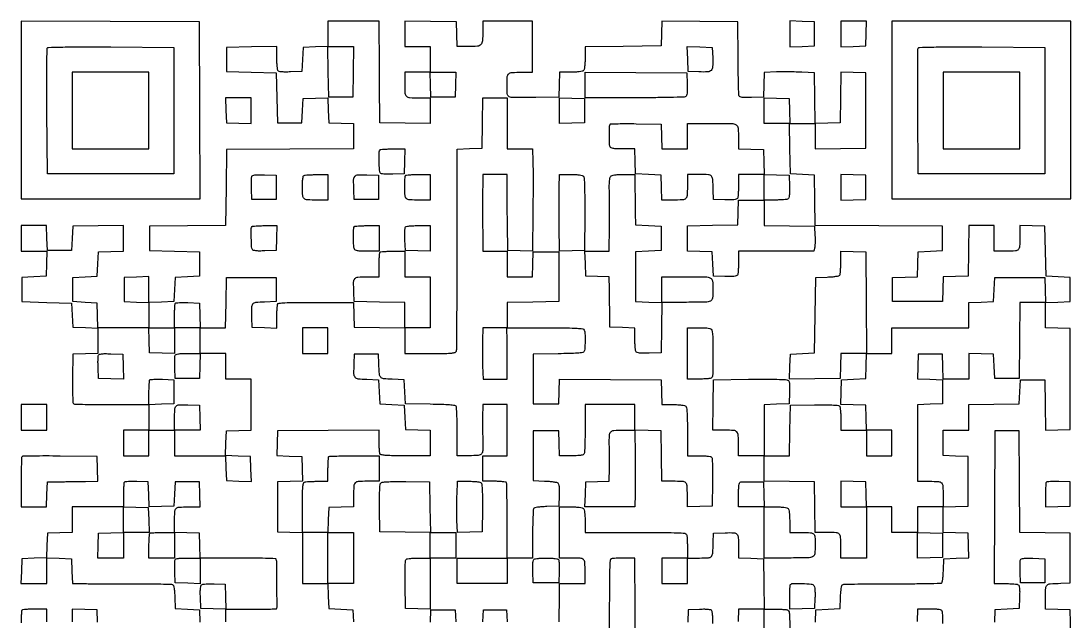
# Model space of a CAD drawing. Extents: x 156 to 936, y 95 to 969.
# Drawn here: x 156 to 936, y 523 to 969 of the extents above; entities that cross this region are included whole.
import ezdxf

# ---------------------------------------------------------------- set-up
doc = ezdxf.new("R2010")
doc.units = 0

msp = doc.modelspace()

# ---------------------------------------------------------------- linework, layer by layer
for points in [[(746.212315, 522.237938), (746.5, 531.5), (755.5, 532), (764.5, 532.5), (764.793967, 540.968156, -0.010659), (764.994326, 544.541173, -0.020952), (765.332829, 547.366782, -0.020739), (765.763506, 549.463368, -0.193378), (766.293967, 550.196881, -0.136189), (767.318488, 550.504766, -0.000746), (777.674832, 550.709074, -0.003159), (789.516691, 550.850177, -0.001992), (803.34376, 550.872485, 0.002255), (817.14706, 550.90203, 0.003628), (828.911583, 551.065646, 0.000745), (839.232703, 551.299486, 0.192645), (840.049369, 551.649369, 0.15798), (840.40265, 552.341371, 0.008926), (840.744527, 554.753277, 0.012978), (841.030162, 557.688681, 0.009101), (841.205609, 561.005609), (841.5, 569.5), (850.787023, 569.788016), (860.074046, 570.076031), (859.787023, 579.288016), (859.5, 588.5), (850.25, 588.787526), (841, 589.075052), (841, 598.5), (841, 607.924948), (850.25, 608.212474), (859.5, 608.5), (859.5, 627), (859.5, 645.5), (850.25, 645.787526), (841, 646.075052), (841, 655.537526), (841, 665), (850.5, 665), (860, 665), (860, 674.477935), (860, 683.955869), (878.75, 684.227935), (897.5, 684.5), (898, 693.5), (898.5, 702.5), (907.5, 702.5), (916.5, 702.5), (916.772202, 683.712768), (917.044404, 664.925536), (926.272202, 665.212768), (935.5, 665.5), (935.5, 703), (935.5, 740.5), (926.25, 740.787526), (917, 741.075052), (917, 750.5), (917, 759.924948), (926.25, 760.212474), (935.5, 760.5), (935.5, 769.5), (935.5, 778.5), (926.5, 779), (917.5, 779.5), (917, 798), (916.5, 816.5), (907.25, 816.787526), (898, 817.075052), (898, 809.119313, -0.01133), (897.829774, 801.607881, -0.174856), (896.858669, 799.255648, -0.19591), (894.651936, 798.200175, -0.014805), (887.893011, 798), (879, 798), (879, 807.5), (879, 817), (869.522065, 817), (860.044131, 817), (859.772065, 798.25), (859.5, 779.5), (850.287036, 779.212964), (841.074071, 778.925929), (840.787036, 769.712964), (840.5, 760.5), (822, 760.5), (803.5, 760.5), (803.5, 769.5), (803.5, 778.5), (812.712964, 778.787036), (821.925929, 779.074071), (822.212964, 788.287036), (822.5, 797.5), (831.5, 798), (840.5, 798.5), (840.5, 807.5), (840.5, 816.5), (793.272029, 816.759778), (746.044059, 817.019556), (745.772029, 835.759778), (745.5, 854.5), (736.5, 855), (727.5, 855.5), (727.227935, 874.25), (726.955869, 893), (736.477935, 893), (746, 893), (746, 883.477935), (746, 873.955869), (764.75, 874.227935), (783.5, 874.5), (783.5, 902.5), (783.5, 930.5), (774.272202, 930.787232), (765.044404, 931.074464), (764.772202, 912.287232), (764.5, 893.5), (755.272202, 893.212768), (746.044404, 892.925536), (745.772202, 911.712768), (745.5, 930.5), (736, 931, 0.006688), (731.694998, 931.168876, 0.004024), (726.584197, 931.259783, 0.004029), (721.500591, 931.268327, 0.007025), (717.286629, 931.18224), (708.073258, 930.86448), (707.786629, 921.68224), (707.5, 912.5), (698.733647, 912.210829, -0.006973), (694.282674, 912.126119, -0.031238), (691.680679, 912.275562, -0.05725), (690.122839, 912.647231, -0.217278), (689.426302, 913.331459, -0.084406), (689.203665, 914.441187, -0.000913), (688.987634, 922.222947, -0.002846), (688.805608, 931.216587, -0.001844), (688.692655, 941.620631), (688.5, 968.5), (660.287731, 968.765509), (632.075462, 969.031018), (631.787731, 959.765509), (631.5, 950.5), (603.25, 950.234427), (575, 949.968853), (575, 941.684427, -0.011115), (574.921723, 938.163625, -0.020352), (574.677575, 935.303497, -0.021108), (574.310334, 933.138983, -0.14478), (573.8, 932.2, -0.144682), (572.861987, 931.689961, -0.021131), (570.701269, 931.322617, -0.02038), (567.847487, 931.078344, -0.011159), (564.337526, 931), (556.075052, 931), (555.787526, 921.75), (555.5, 912.5), (538.5, 912.214823, -0.003227), (531.824029, 912.145932, -0.00446), (525.832812, 912.176222, -0.002845), (520.805286, 912.275104, -0.054093), (519.25, 912.483876, -0.116512), (518.001437, 913.123601, -0.155857), (517.333719, 914.197922, -0.056476), (517.054538, 916.268291, -0.005301), (517, 921.412063, -0.016586), (517.210521, 927.756706, -0.200423), (518.27573, 929.896242, -0.168823), (520.634952, 930.835151, -0.011067), (528.081787, 931), (536, 931), (536, 950), (536, 969), (517.5, 969), (499, 969), (499, 961.434259, -0.017837), (498.746246, 954.323459, -0.169439), (497.55902, 951.569544, -0.186655), (494.972441, 950.291199, -0.022492), (488.502342, 950), (480.075052, 950), (479.787526, 959.25), (479.5, 968.5), (460.25, 968.771593), (441, 969.043186), (441, 959.521593), (441, 950), (450.5, 950), (460, 950), (460, 940.5), (460, 931), (450.5, 931), (441, 931), (441, 922.106989, 0.014768), (441.199638, 915.349521, 0.195511), (442.252746, 913.14255, 0.175208), (444.599988, 912.170753, 0.01141), (452.081787, 912), (460, 912), (460, 902.477935), (460, 892.955869), (441.25, 893.227935), (422.5, 893.5), (422.328238, 922.5, 0.000082), (422.25674, 934.244376, 0.000092), (422.183949, 945.551563, 0.000085), (422.118543, 955.181175, 0.000495), (422.078238, 960.25), (422, 969), (403, 969), (384, 969), (384, 959.537526), (384, 950.075052), (374.75, 949.787526), (365.5, 949.5), (365, 940.5), (364.5, 931.5), (356.085653, 931.206902, -0.008519), (352.085459, 931.135766, -0.027159), (349.4185, 931.278749, -0.039341), (347.659703, 931.610638, -0.187221), (346.850966, 932.206902, -0.110486), (346.527512, 933.106243, -0.009508), (346.267102, 935.550072, -0.012178), (346.081039, 938.509498, -0.009146), (346.015313, 941.772065), (346, 950.044131), (327.25, 949.772065), (308.5, 949.5), (308.5, 940.5), (308.5, 931.5), (327, 931), (345.5, 930.5), (346, 912), (346.5, 893.5), (355.5, 893.5), (364.5, 893.5), (365, 902.5), (365.5, 911.5), (374.711984, 911.787023), (383.923969, 912.074046), (384.211984, 902.787023), (384.5, 893.5), (393.75, 893.212474), (403, 892.924948), (403, 883.472266), (403, 874.019583), (355.75, 873.759792), (308.5, 873.5), (308.234453, 845.265547), (307.968906, 817.031094), (279.734453, 816.765547), (251.5, 816.5), (251.5, 807.5), (251.5, 798.5), (270, 798), (288.5, 797.5), (288.5, 788.5), (288.5, 779.5), (279.5, 779), (270.5, 778.5), (270, 769.5), (269.5, 760.5), (260.25, 760.212474), (251, 759.924948), (251, 769.5), (251, 779.075052), (241.75, 778.787526), (232.5, 778.5), (232.5, 769.5), (232.5, 760.5), (241.75, 760.212474), (251, 759.924948), (251, 750.462474), (251, 741), (232.037526, 741), (213.075052, 741), (212.787526, 750.25), (212.5, 759.5), (203.5, 760), (194.5, 760.5), (194.5, 769.5), (194.5, 778.5), (203.5, 779), (212.5, 779.5), (213, 788.5), (213.5, 797.5), (222.75, 797.787526), (232, 798.075052), (232, 807.559591), (232, 817.044131), (213.25, 816.772065), (194.5, 816.5), (194, 807.5), (193.5, 798.5), (184.5, 798.5), (175.5, 798.5), (175.212474, 807.75), (174.924948, 817), (165.462474, 817), (156, 817), (156, 807.5), (156, 798), (165.537526, 798), (175.075052, 798), (174.787526, 788.75), (174.5, 779.5), (165.5, 779), (156.5, 778.5), (156.5, 769.5), (156.5, 760.5), (175, 760), (193.5, 759.5), (194, 750.5), (194.5, 741.5), (203.75, 741.212474), (213, 740.924948), (213, 731.5), (213, 722.075052), (203.75, 721.787526), (194.5, 721.5), (194.226208, 703.573792, 0.004545), (194.183348, 696.640908, 0.007058), (194.285156, 690.661094, 0.002728), (194.471842, 685.561904, 0.188006), (194.811354, 684.788646, 0.190175), (195.613126, 684.440612, 0.001208), (203.544529, 684.192609, 0.004628), (212.66818, 684.013896, 0.002908), (223.335146, 683.965752), (251, 684.001795), (251, 674.500897), (251, 665), (241.5, 665), (232, 665), (232, 655.5), (232, 646), (241.5, 646), (251, 646), (251, 655.5), (251, 665), (260.5, 665), (270, 665), (270, 655.5), (270, 646), (288.962474, 646), (307.924948, 646), (308.212474, 636.75), (308.5, 627.5), (317.788029, 627.211971), (327.076058, 626.923942), (326.788029, 636.211971), (326.5, 645.5), (317.212977, 645.788016), (307.925954, 646.076031), (308.212977, 655.288016), (308.5, 664.5), (317.75, 664.787526), (327, 665.075052), (327, 684.037526), (327, 703), (317.5, 703), (308, 703), (308, 712.5), (308, 722), (298.5, 722), (289, 722), (289, 731.5), (289, 741), (298.477935, 741), (307.955869, 741), (308.227935, 759.75), (308.5, 778.5), (327, 778.5), (345.5, 778.5), (345.5, 769.5), (345.5, 760.5), (336.759315, 760.211203, 0.017722), (330.222155, 759.762911, 0.198326), (327.97509, 758.54849, 0.170867), (327.062458, 756.011209, 0.012477), (327.199088, 748.479083), (327.5, 741.5), (336.75, 741.212474), (346, 740.924948), (346, 748.880687, -0.007017), (346.044383, 752.042924, -0.008872), (346.178303, 754.964077, -0.007277), (346.368898, 757.399219, -0.068543), (346.606989, 758.418213, -0.272936), (347.755348, 759.330803, -0.020774), (351.858972, 759.730356, -0.012395), (359.087736, 759.952549, -0.001485), (375.069463, 760), (402.924948, 760), (403.212474, 750.75), (403.5, 741.5), (422.25, 741.227935), (441, 740.955869), (441, 731.477935), (441, 722), (459.932612, 722, 0.002096), (471.162594, 722.047083, 0.020305), (475.920056, 722.280337, 0.051194), (478.419792, 722.765997, 0.248273), (479.41269, 723.75, 0.073844), (479.635674, 725.169878, 0.000212), (479.786751, 744.226562, 0.001256), (479.894265, 765.764031, 0.000784), (479.917307, 791, -0.000097), (479.905463, 816.725288, -0.000134), (479.905484, 839.818664, -0.000084), (479.913946, 859.247893, -0.001651), (479.937229, 865.212474), (480, 873.924948), (489.25, 874.212474), (498.5, 874.5), (498.772065, 893.25), (499.044131, 912), (508.022065, 912), (517, 912), (517, 893), (517, 874), (526.462474, 874), (535.924948, 874), (536.212474, 864.75, -0.006507), (536.307892, 859.467351, -0.00121), (536.333392, 849.760967, -0.001297), (536.306308, 838.412359, -0.001184), (536.220348, 826.712867), (535.940697, 797.925733), (526.720348, 798.212867), (517.5, 798.5), (517.299228, 817.5, -0.000224), (517.218754, 825.452664, -0.000205), (517.142972, 833.635938, -0.000205), (517.081359, 840.936742, -0.000677), (517.049228, 845.75), (517, 855), (508, 855), (499, 855), (498.919577, 845.75, 0.001535), (498.877389, 838.247927, 0.000844), (498.86946, 829.067715, 0.000739), (498.894052, 818.38607, 0.000505), (498.952167, 806.25), (499, 798), (508, 798), (517, 798), (517, 788.5), (517, 779), (526.462474, 779), (535.924948, 779), (536.212474, 788.25), (536.5, 797.5), (546, 797.5), (555.5, 797.5), (555.5, 779), (555.5, 760.5), (536.25, 760.228407), (517, 759.956814), (517, 750.478407), (517, 741), (508.070969, 741), (499.141938, 741), (498.820969, 731.75, 0.005736), (498.722408, 727.504793, 0.003234), (498.695249, 722.353125, 0.003227), (498.735031, 717.153963, 0.005283), (498.843707, 712.75), (499.187415, 703), (508.093707, 703), (517, 703), (517.063971, 712.75, 0.001497), (517.079677, 717.15391, 0.000914), (517.073144, 722.353125, 0.000916), (517.047817, 727.504856, 0.001626), (517.005367, 731.75), (516.882791, 741), (545.334407, 741, -0.001448), (561.672386, 740.952695, -0.012148), (569.046652, 740.730768, -0.020133), (573.237567, 740.33295, -0.273931), (574.393011, 739.418213, -0.084375), (574.915702, 736.813698, -0.010568), (574.965216, 731.034966, -0.008462), (574.792464, 725.178781, -0.130622), (574.190103, 723.273353, -0.224357), (573.214502, 722.657029, -0.01105), (569.324934, 722.267063, -0.012194), (563.668275, 721.964479, -0.003561), (554.955416, 721.773353), (536.5, 721.5), (536.5, 703), (536.5, 684.5), (546, 684.5), (555.5, 684.5), (555.787114, 693.718909), (556.074229, 702.937818), (593.787114, 702.718909), (631.5, 702.5), (631.787526, 693.25), (632.075052, 684), (640.337526, 684, -0.011159), (643.847487, 683.921656, -0.02038), (646.701269, 683.677383, -0.021131), (648.861987, 683.310039, -0.144682), (649.8, 682.8, -0.17093), (650.380286, 681.588868, -0.011288), (650.716292, 677.675375, -0.011908), (650.936048, 672.080768, -0.003861), (651, 663.8), (651, 646), (659.25, 645.984687, -0.00854), (662.497473, 645.923184, -0.011541), (665.429181, 645.749726, -0.008672), (667.852426, 645.507761, -0.112816), (668.700404, 645.206323, -0.229632), (669.294705, 644.243763, -0.012092), (669.582705, 640.535465, -0.012629), (669.736243, 635.066851, -0.00349), (669.700404, 626.471635), (669.5, 608.5), (660.25, 608.212474), (651, 607.924948), (651, 616.855485, 0.014628), (650.801411, 623.641965, 0.19492), (649.750533, 625.853928, 0.175864), (647.40698, 626.828499, 0.011483), (639.940278, 627), (632.044131, 627), (631.772065, 645.75), (631.5, 664.5), (621.75, 664.786212), (612, 665.072424), (612, 674.536212), (612, 684), (593.5, 684), (575, 684), (575, 666.581787, -0.003244), (574.955951, 659.792976, -0.00474), (574.821697, 653.815525, -0.002396), (574.635772, 648.755458, -0.081401), (574.393011, 647.581787, -0.192061), (573.655249, 646.783328, -0.070053), (572.160133, 646.311792, -0.03465), (569.587052, 646.063076, -0.006773), (564.930537, 646), (556.075052, 646), (555.787526, 655.25), (555.5, 664.5), (546, 664.5), (536.5, 664.5), (536.5, 646), (536.5, 627.5), (544.950164, 627.206324, -0.011626), (548.284084, 627.01277, -0.015307), (551.311068, 626.672773, -0.012743), (553.789423, 626.25258, -0.125475), (554.738119, 625.802379, -0.151604), (555.351899, 624.859712, -0.040696), (555.702074, 623.085746, -0.027996), (555.853535, 620.457614, -0.009286), (555.787955, 616.596055), (555.5, 608.5), (546.532999, 608.207902, 0.009786), (542.707636, 608.008289, 0.020298), (539.737125, 607.673305, 0.020215), (537.552989, 607.24575, 0.195149), (536.798312, 606.707902, 0.129255), (536.489647, 605.741212, 0.002676), (536.251635, 600.640759, 0.006075), (536.076779, 594.639681, 0.004029), (536.015313, 587.75), (536, 570), (526.498211, 570), (516.996422, 570), (517.068022, 597.482535, 0.002148), (517.050078, 608.090597, 0.00339), (516.933871, 617.190956, 0.00087), (516.764923, 625.125623, 0.13342), (516.510794, 625.982535, 0.21785), (515.907184, 626.385135, 0.011879), (513.588077, 626.701241, 0.016689), (510.722202, 626.926215, 0.011242), (507.440983, 627), (499, 627), (499, 636.5), (499, 646), (508, 646), (517, 646), (517, 665), (517, 684), (508, 684), (499, 684), (498.892928, 674.25, 0.002324), (498.865958, 669.991442, 0.001688), (498.873969, 665.251429, 0.001704), (498.912094, 660.752375, 0.003733), (498.978743, 657.308058, -0.013146), (498.982639, 649.860155, -0.176965), (497.997024, 647.364054, -0.196748), (495.678694, 646.227282, -0.016841), (488.932612, 646), (480, 646), (479.984687, 663.75, 0.00409), (479.922376, 670.640992, 0.006156), (479.744962, 676.646265, 0.002746), (479.503322, 681.746807, 0.128991), (479.190103, 682.726647, 0.224357), (478.214502, 683.342971, 0.01105), (474.324934, 683.732937, 0.012194), (468.668275, 684.035521, 0.003561), (459.955416, 684.226647), (441.5, 684.5), (441, 693.5), (440.5, 702.5), (431.759315, 702.788797, -0.014923), (425.253839, 703.198354, -0.195196), (423.149036, 704.289491, -0.159803), (422.18527, 706.633677, -0.009206), (421.754332, 714.5), (421.5, 721.5), (412.5, 721.5), (403.5, 721.5), (403.199088, 714.520917, 0.012477), (403.062458, 706.988791, 0.170867), (403.97509, 704.45151, 0.198326), (406.222155, 703.237089, 0.017722), (412.759315, 702.788797), (421.5, 702.5), (422, 693.5), (422.5, 684.5), (431.5, 684), (440.5, 683.5), (441, 674.5), (441.5, 665.5), (450.75, 665.212474), (460, 664.924948), (460, 655.462474), (460, 646), (441.606989, 646, -0.002472), (431.276552, 646.051073, -0.018295), (426.359559, 646.27975, -0.036273), (423.606822, 646.711497, -0.24904), (422.606989, 647.581787, -0.068473), (422.368917, 648.60006, -0.007304), (422.178303, 651.028432, -0.008893), (422.044385, 653.941345, -0.007039), (422, 657.093813), (422, 665.02405), (384.25, 664.762025), (346.5, 664.5), (346.212977, 655.288016), (345.925954, 646.076031), (355.212977, 645.788016), (364.5, 645.5), (364.787023, 636.288016), (365.074046, 627.076031), (355.787023, 626.788016), (346.5, 626.5), (346.5, 608), (346.5, 589.5), (355.75, 589.212474), (365, 588.924948), (365, 569.962474), (365, 551), (374.462474, 551), (383.924948, 551), (384.212474, 541.75), (384.5, 532.5), (393.5, 532), (402.5, 531.5), (403, 522.5)], [(935.772065, 512.75), (935.5, 531.5), (926.25, 531.787526), (917, 532.075052), (917, 541.018474, -0.014194), (917.190094, 547.713321, -0.199365), (918.215838, 549.834916, -0.165063), (920.527107, 550.811311, -0.009054), (928.5, 551.245668), (935.5, 551.5), (935.5, 570), (935.5, 588.5), (916.762004, 588.772021), (898.024007, 589.044042), (897.762004, 626.772021), (897.5, 664.5), (888.5, 664.5), (879.5, 664.5), (879.241743, 607.75), (878.983486, 551), (887.241743, 550.984687, -0.009161), (890.499019, 550.91896, -0.012193), (893.453984, 550.732898, -0.009528), (895.894086, 550.472474, -0.110433), (896.793098, 550.149034, -0.187221), (897.389362, 549.340297, -0.039341), (897.721251, 547.5815, -0.027159), (897.864234, 544.914541, -0.008519), (897.793098, 540.914347), (897.5, 532.5), (888.5, 532), (879.5, 531.5), (879.212474, 522.25)], [(308, 522.497065), (308, 531.95), (326.641667, 531.95, 0.001981), (333.816814, 531.978428, 0.0032), (339.923244, 532.0659, 0.000582), (345.301734, 532.183642, 0.192928), (345.677887, 532.344554, 0.199739), (346.140586, 533.466652, 0.000528), (346.068269, 550.53042, 0.000716), (345.954834, 567.393215, 0.137205), (345.483662, 569.026435, 0.248851), (344.741967, 569.460438, 0.001874), (337.475411, 569.735887, 0.005813), (328.543011, 569.937034, 0.002722), (316.978509, 570), (289.075052, 570), (288.787526, 579.25), (288.5, 588.5), (279.25, 588.787526), (270, 589.075052), (270, 596.955738, -0.011516), (270.171721, 604.410229, -0.176009), (271.146579, 606.751728, -0.194755), (273.358647, 607.801631, -0.014613), (280.144515, 608), (289.075052, 608), (288.787526, 617.25), (288.5, 626.5), (279.5, 626.5), (270.5, 626.5), (270, 617.5), (269.5, 608.5), (260.288016, 608.212977), (251.076031, 607.925954), (250.788016, 617.212977), (250.5, 626.5), (241.952644, 626.785977, 0.007913), (238.626528, 626.84459, 0.011703), (235.709672, 626.781547, 0.007016), (233.290922, 626.638564, 0.179987), (232.702644, 626.369311, 0.173269), (232.422807, 625.77838, 0.006396), (232.206402, 623.278277, 0.010972), (232.050964, 620.269043, 0.007416), (232, 616.833333), (232, 608), (213, 608), (194, 608), (194, 598.537526), (194, 589.075052), (184.75, 588.787526), (175.5, 588.5), (175.212964, 579.287036), (174.925929, 570.074071), (165.712964, 569.787036), (156.5, 569.5), (156.212474, 560.25), (155.924948, 551), (165.462474, 551), (175, 551), (175, 560.537526), (175, 570.075052), (184.25, 569.787526), (193.5, 569.5), (193.787526, 560.25), (194.075052, 551), (203.287526, 550.943543, 0.00114), (208.498686, 550.923487, 0.000223), (217.871961, 550.912963, 0.000237), (228.796048, 550.910754, 0.00022), (240, 550.91872, -0.002577), (250.627815, 550.876161, -0.004026), (259.776147, 550.718687, -0.00121), (267.700431, 550.499253, -0.13339), (268.706033, 550.193333, -0.193866), (269.236691, 549.461349, -0.020781), (269.667277, 547.36673, -0.020976), (270.005678, 544.542264, -0.010649), (270.206033, 540.968156), (270.5, 532.5), (279.5, 532), (288.5, 531.5), (288.787319, 522.265637)], [(555.698134, 522.5, 0.001399), (555.777851, 526.648335, 0.000771), (555.853302, 531.720313, 0.000769), (555.913969, 536.863499, 0.001235), (555.948134, 541.25), (556, 551), (565.5, 551), (575, 551), (575, 559.893011, 0.014768), (574.800362, 566.650479, 0.195511), (573.747254, 568.85745, 0.175208), (571.400012, 569.829247, 0.01141), (563.918213, 570), (556, 570), (556, 589), (556, 608), (564.3, 608, -0.011084), (567.828493, 607.92177, -0.020332), (570.693122, 607.677711, -0.021091), (572.860329, 607.310542, -0.144849), (573.8, 606.8, -0.144849), (574.310542, 605.860329, -0.021091), (574.677711, 603.693122, -0.020332), (574.92177, 600.828493, -0.011084), (575, 597.3), (575, 589), (612.393011, 589, -0.001054), (634.076001, 588.954309, -0.009347), (643.631708, 588.735366, -0.013145), (649.15232, 588.359991, -0.284906), (650.393011, 587.418213, -0.06844), (650.631074, 586.400281, -0.007317), (650.821697, 583.9751, -0.008902), (650.955615, 581.066073, -0.00705), (651, 577.918213), (651, 570), (641.5, 570), (632, 570), (632, 560.5), (632, 551), (641.5, 551), (651, 551), (651, 560.5), (651, 570), (659.980948, 570, 0.014075), (666.706186, 570.189349, 0.199016), (668.832254, 571.214245, 0.165509), (669.810854, 573.52461, 0.009074), (670.245668, 581.5), (670.5, 588.5), (679.123669, 588.78709, -0.017732), (685.60517, 588.772945, -0.209024), (687.823065, 587.702239, -0.16769), (688.802809, 585.225098, -0.010613), (688.986345, 577.287526), (689, 570.075052), (698.25, 569.787526), (707.5, 569.5), (707.772065, 550.75), (708.044131, 532), (698.559591, 532), (689.075052, 532), (688.787526, 522.75)], [(612.5, 494.5), (612.237975, 532.25), (611.97595, 570), (604.069762, 570, 0.00706), (600.926508, 569.955614, 0.008912), (598.021367, 569.821697, 0.00733), (595.599377, 569.631066, 0.068407), (594.581787, 569.393011, 0.291586), (593.619285, 568.092001, 0.009036), (593.261696, 561.146024, 0.007523), (593.044671, 549.299825, 0.000818), (593, 522, 0.000818), (593.044671, 494.700175, 0.007523)], [(175, 522.5), (175, 532), (166.166667, 532, 0.007039), (162.733476, 531.951666, 0.010477), (159.732292, 531.804167, 0.005871), (157.23216, 531.599192, 0.174709), (156.666667, 531.333333, 0.174709), (156.400808, 530.76784, 0.005871), (156.195833, 528.267708, 0.010477), (156.048334, 525.266524, 0.007039), (156, 521.833333)], [(669.984687, 521.212474, 0.009129), (669.918962, 524.480966, 0.01216), (669.732898, 527.445387, 0.009485), (669.472502, 529.893389, 0.110544), (669.149034, 530.793098, 0.187221), (668.340297, 531.389362, 0.039341), (666.5815, 531.721251, 0.027159), (663.914541, 531.864234, 0.008519), (659.914347, 531.793098), (651.5, 531.5), (651.212474, 522.25)], [(840.821697, 521.399447, 0.001142), (840.637971, 529.185379, 0.085339), (840.393011, 530.418213, 0.192061), (839.655249, 531.216672, 0.070053), (838.160133, 531.688208, 0.03465), (835.587052, 531.936924, 0.006773), (830.930537, 532), (822.075052, 532), (821.787526, 522.75)]]:
    msp.add_lwpolyline(points, format="xyb")
for points in [[(156, 903.007138), (156, 837), (222.50719, 837), (289.014379, 837), (288.75719, 902.75), (288.5, 968.5), (222.25, 968.757138), (156, 969.014276)], [(727, 959.5), (727, 949.924948), (736.25, 950.212474), (745.5, 950.5), (745.5, 959.5), (745.5, 968.5), (736.25, 968.787526), (727, 969.075052)], [(765, 959.462474), (765, 949.924948), (774.25, 950.212474), (783.5, 950.5), (783.787526, 959.75), (784.075052, 969), (774.537526, 969), (765, 969)], [(803, 903), (803, 837), (869.5, 837), (936, 837), (936, 903), (936, 969), (869.5, 969), (803, 969)], [(402.772065, 931.25), (402.5, 912.5), (393.5, 912.5), (384.5, 912.5), (384.227935, 931.25), (383.955869, 950), (393.5, 950), (403.044131, 950)], [(194, 902.5), (194, 874), (222.5, 874), (251, 874), (251, 902.5), (251, 931), (222.5, 931), (194, 931)], [(478.787526, 921.75), (478.5, 912.5), (469.5, 912.5), (460.5, 912.5), (460.212474, 921.75), (459.924948, 931), (469.5, 931), (479.075052, 931)], [(841, 902.5), (841, 874), (869.5, 874), (898, 874), (898, 902.5), (898, 931), (869.5, 931), (841, 931)], [(308.212474, 902.75), (308.5, 893.5), (317.75, 893.212474), (327, 892.924948), (327, 902.462474), (327, 912), (317.462474, 912), (307.924948, 912)], [(574.5, 902.5), (574.5, 893.5), (565.25, 893.212474), (556, 892.924948), (556, 902.5), (556, 912.075052), (565.25, 911.787526), (574.5, 911.5)], [(726.787526, 902.25), (727.075052, 893), (717.537526, 893), (708, 893), (708, 902.537526), (708, 912.075052), (717.25, 911.787526), (726.5, 911.5)], [(765, 845.5), (765, 835.924948), (774.25, 836.212474), (783.5, 836.5), (783.5, 845.5), (783.5, 854.5), (774.25, 854.787526), (765, 855.075052)], [(365, 731.5), (365, 722), (374.5, 722), (384, 722), (384, 731.5), (384, 741), (374.5, 741), (365, 741)], [(156, 674.5), (156, 665), (165.5, 665), (175, 665), (175, 674.5), (175, 684), (165.5, 684), (156, 684)], [(784, 655.5), (784, 646), (793.5, 646), (803, 646), (803, 655.5), (803, 665), (793.5, 665), (784, 665)], [(765, 617.537526), (765, 608), (774.537526, 608), (784.075052, 608), (783.787526, 617.25), (783.5, 626.5), (774.25, 626.787526), (765, 627.075052)], [(250.787526, 598.25), (251.075052, 589), (241.537526, 589), (232, 589), (232, 579.5), (232, 570), (222.462474, 570), (212.924948, 570), (213.212474, 579.25), (213.5, 588.5), (222.75, 588.787526), (232, 589.075052), (232, 598.575052), (232, 608.075052), (241.25, 607.787526), (250.5, 607.5)], [(517, 560.5), (517, 551), (498.5, 551), (480, 551), (480, 560.5), (480, 570), (498.5, 570), (517, 570)]]:
    msp.add_lwpolyline(points, close=True)
for points in [[(269.5, 902.5), (269.5, 855.5), (222.5, 855.5), (175.5, 855.5), (175.239372, 901.5, -0.000997), (175.174287, 919.225103, -0.001596), (175.197198, 934.357597, -0.000282), (175.267665, 947.72814, -0.090314), (175.461789, 948.759906, -0.301449), (176.45055, 949.464468, -0.003096), (185.402033, 949.70934, -0.005599), (198.68089, 949.841585, -0.001079), (222.722417, 949.759906), (269.5, 949.5)], [(669.793771, 941.655204, -0.019645), (669.781389, 934.978805, -0.185166), (668.666193, 932.394058, -0.189669), (666.123234, 931.251102, -0.020771), (659.596055, 931.212045), (651.5, 931.5), (651.211971, 940.788029), (650.923942, 950.076058), (660.211971, 949.788029), (669.5, 949.5)], [(916.5, 902.5), (916.5, 855.5), (869.5, 855.5), (822.5, 855.5), (822.239372, 901.5, -0.000997), (822.174287, 919.225103, -0.001596), (822.197198, 934.357597, -0.000282), (822.267665, 947.72814, -0.090314), (822.461789, 948.759906, -0.301449), (823.45055, 949.464468, -0.003096), (832.402033, 949.70934, -0.005599), (845.68089, 949.841585, -0.001079), (869.722417, 949.759906), (916.5, 949.5)], [(650.793098, 922.085653, -0.008519), (650.864234, 918.085459, -0.027159), (650.721251, 915.4185, -0.039341), (650.389362, 913.659703, -0.187221), (649.793098, 912.850966, -0.135855), (648.696737, 912.517491, -0.000814), (638.084535, 912.267102, -0.0033), (625.930562, 912.080384, -0.002086), (611.75, 912.015313), (575, 912), (575, 921.512025), (575, 931.02405), (612.75, 930.762025), (650.5, 930.5)], [(631.787526, 883.25), (632.075052, 874), (641.537526, 874), (651, 874), (651, 883.5), (651, 893), (669.383369, 893, -0.004196), (683.762461, 892.879336, -0.131191), (687.150172, 891.913706, -0.244098), (688.674278, 889.44667, -0.01817), (688.986345, 881.287526), (689, 874.075052), (698.25, 873.787526), (707.5, 873.5), (707.787036, 864.287036), (708.074071, 855.074071), (717.287036, 854.787036), (726.5, 854.5), (726.793098, 846.085653, -0.008519), (726.864234, 842.085459, -0.027159), (726.721251, 839.4185, -0.039341), (726.389362, 837.659703, -0.187221), (725.793098, 836.850966, -0.110402), (724.894283, 836.527533, -0.00954), (722.45641, 836.267102, -0.012203), (719.504112, 836.081041, -0.00917), (716.25, 836.015313), (708, 836), (708, 826.522065), (708, 817.044131), (726.75, 816.772065), (745.5, 816.5), (745.800912, 809.520917, -0.008627), (745.874264, 806.682454, -0.009416), (745.846004, 803.924858, -0.00895), (745.735265, 801.569348, -0.045288), (745.53186, 800.270917), (744.961896, 798), (716.980948, 798), (689, 798), (688.984687, 789.75, -0.00917), (688.918959, 786.495888, -0.012203), (688.732898, 783.54359, -0.00954), (688.472467, 781.105717, -0.110402), (688.149034, 780.206902, -0.187221), (687.340297, 779.610638, -0.039341), (685.5815, 779.278749, -0.027159), (682.914541, 779.135766, -0.008519), (678.914347, 779.206902), (670.5, 779.5), (670, 788.5), (669.5, 797.5), (660.25, 797.787526), (651, 798.075052), (651, 807.515461), (651, 816.955869), (669.75, 817.227935), (688.5, 817.5), (688.787526, 826.75), (689.075052, 836), (698.537526, 836), (708, 836), (708, 845.5), (708, 855), (698.5, 855), (689, 855), (688.984687, 846.75, -0.00917), (688.918959, 843.495888, -0.012203), (688.732898, 840.54359, -0.00954), (688.472467, 838.105717, -0.110402), (688.149034, 837.206902, -0.187221), (687.340297, 836.610638, -0.039341), (685.5815, 836.278749, -0.027159), (682.914541, 836.135766, -0.008519), (678.914347, 836.206902), (670.5, 836.5), (670.245668, 843.5, 0.009074), (669.810854, 851.47539, 0.165509), (668.832254, 853.785755, 0.199016), (666.706186, 854.810651, 0.014075), (659.980948, 855), (651, 855), (651, 846.106989, -0.014732), (650.800898, 839.350994, -0.19511), (649.750156, 837.143776, -0.175559), (647.407908, 836.171283, -0.011491), (639.955738, 836), (632.075052, 836), (631.787526, 845.25), (631.5, 854.5), (622, 855), (612.5, 855.5), (612.212474, 864.75), (611.924948, 874), (603.069463, 874, -0.006773), (598.412948, 874.063076, -0.03465), (595.839867, 874.311792, -0.070053), (594.344751, 874.783328, -0.192061), (593.606989, 875.581787, -0.084597), (593.091804, 878.154774, -0.008414), (593.016105, 884.465376, -0.00511), (593.114754, 891.018676, -0.192352), (593.68804, 892.354707, -0.191525), (594.322139, 892.627996, -0.001706), (599.626545, 892.76092, -0.005549), (605.77322, 892.825731, -0.003516), (612.93804, 892.771374), (631.5, 892.5)], [(440.787526, 864.75), (440.5, 855.5), (432.085653, 855.206902, -0.008519), (428.085459, 855.135766, -0.027159), (425.4185, 855.278749, -0.039341), (423.659703, 855.610638, -0.187221), (422.850966, 856.206902, -0.131906), (422.206577, 858.26788, -0.007493), (422.033407, 864.992136, -0.005877), (422.040216, 871.8478, -0.195602), (422.666667, 873.333333, -0.174822), (423.232541, 873.599219, -0.00583), (425.743315, 873.804167, -0.010438), (428.756615, 873.951668, -0.007009), (432.204192, 874), (441.075052, 874)], [(345.5, 845.5), (345.5, 836.5), (336.5, 836.5), (327.5, 836.5), (327.205027, 844.411609, -0.006757), (327.130652, 847.542211, -0.008847), (327.151984, 850.403842, -0.006825), (327.2445, 852.787219, -0.078651), (327.438673, 853.700781, -0.222283), (328.127059, 854.364206, -0.05328), (329.715903, 854.724548, -0.030281), (332.338027, 854.871594, -0.007113), (336.733647, 854.789171), (345.5, 854.5)], [(384, 845.5), (384, 836), (376.081787, 836, -0.011026), (368.639656, 836.164135, -0.16801), (366.278742, 837.098948, -0.201029), (365.211968, 839.230069, -0.016835), (365, 845.523655, -0.009126), (365.069231, 849.316322, -0.0261), (365.302781, 851.942696, -0.034019), (365.674808, 853.697678, -0.231604), (366.25, 854.337719, -0.075375), (367.103532, 854.540327, -0.005317), (369.55625, 854.717133, -0.007419), (372.498917, 854.854035, -0.005521), (375.75, 854.921053), (384, 855)], [(421.5, 845.5), (421.5, 836.5), (412.5, 836.5), (403.5, 836.5), (403.199088, 843.479083, -0.011928), (403.050889, 851.182645, -0.176334), (403.972515, 853.678754, -0.210428), (406.215167, 854.770984, -0.017872), (412.778718, 854.788514), (421.5, 854.5)], [(460, 845.5), (460, 836), (452.081787, 836, -0.010973), (444.645885, 836.163215, -0.166948), (442.282706, 837.092708, -0.201813), (441.213878, 839.212898, -0.017167), (441, 845.440322, -0.007555), (441.048362, 848.640807, -0.011152), (441.195833, 851.446011, -0.006592), (441.401283, 853.774411, -0.17274), (441.666667, 854.333333, -0.174709), (442.23216, 854.599192, -0.005871), (444.732292, 854.804167, -0.010477), (447.733476, 854.951666, -0.007039), (451.166667, 855), (460, 855)], [(573.820122, 853.716739, -0.162923), (574.31864, 852.430365, -0.003959), (574.569053, 845.978155, -0.006889), (574.715417, 837.417174, -0.002614), (574.692567, 825.466739), (574.5, 798.5), (565.292071, 798.213031), (556.084142, 797.926062), (555.792071, 816.713031, -0.00203), (555.701247, 824.620753, -0.001805), (555.669871, 832.84539, -0.001811), (555.695151, 840.245104, -0.005577), (555.786212, 845.25), (556.072424, 855), (564.413767, 855, -0.010066), (568.159754, 854.924575, -0.023835), (570.938492, 854.679619, -0.029055), (572.911535, 854.292628, -0.157867)], [(612.051866, 845.25, 0.001235), (612.086031, 840.863499, 0.000769), (612.146698, 835.720313, 0.000771), (612.222149, 830.648335, 0.001399), (612.301866, 826.5), (612.5, 817.5), (622, 817), (631.5, 816.5), (631.5, 807.5), (631.5, 798.5), (622, 798), (612.5, 797.5), (612.5, 779), (612.5, 760.5), (622.25, 760.213788), (632, 759.927576), (632, 769.463788), (632, 779), (650.393011, 779, -0.00373), (664.576702, 778.894187, -0.109502), (668.070165, 778.064954, -0.256607), (669.634279, 775.861172, -0.028723), (670, 769.5, -0.028687), (669.634731, 763.138707, -0.256528), (668.071843, 760.935285, -0.109606), (664.581327, 760.105884, -0.003737), (650.415076, 760), (632.044131, 760), (631.772065, 741.25), (631.5, 722.5), (622.58457, 722.208654, -0.007874), (618.325344, 722.136581, -0.025891), (615.518036, 722.278743, -0.03736), (613.675579, 722.608404, -0.190691), (612.849883, 723.208654, -0.110303), (612.526902, 724.105622, -0.00958), (612.266784, 726.533081, -0.012233), (612.080964, 729.472868, -0.009199), (612.015313, 732.712474), (612, 740.924948), (602.75, 741.212474), (593.5, 741.5), (593.356392, 751, -0.000274), (593.293679, 755.304735, -0.000165), (593.223716, 760.415126, -0.000165), (593.157478, 765.498078, -0.000288), (593.106392, 769.711067), (593, 778.922134), (584.25, 779.211067), (575.5, 779.5), (575.212474, 788.75), (574.924948, 798), (583.962474, 798), (593, 798), (593.125886, 816.25, 0.001384), (593.1574, 823.88072, 0.001278), (593.148043, 831.716842, 0.001275), (593.104072, 838.696756, 0.00426), (593.024538, 843.27542, -0.00977), (592.999712, 847.185347, -0.020936), (593.165701, 850.197251, -0.024523), (593.491098, 852.410811, -0.125079), (594.021097, 853.52542, -0.13844), (595.03965, 854.226656, -0.043883), (596.848389, 854.669476, -0.028987), (599.55486, 854.925814, -0.009118), (603.622445, 855), (612, 855)], [(345.787526, 807.75), (345.5, 798.5), (337.085653, 798.206902, -0.008519), (333.085459, 798.135766, -0.027159), (330.4185, 798.278749, -0.039341), (328.659703, 798.610638, -0.187221), (327.850966, 799.206902, -0.131906), (327.206577, 801.26788, -0.007493), (327.033407, 807.992136, -0.005877), (327.040216, 814.8478, -0.195602), (327.666667, 816.333333, -0.174822), (328.232541, 816.599219, -0.00583), (330.743315, 816.804167, -0.010438), (333.756615, 816.951668, -0.007009), (337.204192, 817), (346.075052, 817)], [(422, 807.5), (422, 798), (413.106989, 798, -0.00673), (408.428287, 798.062976, -0.034532), (405.845898, 798.311531, -0.06988), (404.346128, 798.782907, -0.192406), (403.606989, 799.581787, -0.084511), (403.096621, 802.128446, -0.008182), (403.015701, 808.449139, -0.004931), (403.103892, 815.018197, -0.192867), (403.666667, 816.333333, -0.174709), (404.23216, 816.599192, -0.005871), (406.732292, 816.804167, -0.010477), (409.733476, 816.951666, -0.007039), (413.166667, 817), (422, 817)], [(460, 807.462474), (460, 797.924948), (450.75, 798.212474), (441.5, 798.5), (441.205027, 806.411609, -0.006569), (441.129541, 809.539392, -0.008656), (441.147568, 812.392336, -0.006579), (441.235027, 814.7687, -0.079281), (441.423642, 815.661609, -0.228749), (442.106941, 816.304101, -0.041413), (443.854544, 816.698735, -0.027242), (446.620517, 816.933967, -0.007593), (450.968615, 817), (460, 817)], [(441, 788.5), (441, 779), (450.5, 779), (460, 779), (460, 760), (460, 741), (450.5, 741), (441, 741), (441, 750.477935), (441, 759.955869), (422.25, 760.227935), (403.5, 760.5), (403.199088, 767.479083, -0.012322), (403.058134, 775.11956, -0.176722), (403.990719, 777.627338, -0.202101), (406.267676, 778.772817, -0.01682), (413.019052, 779), (422, 779), (422, 787.833333, -0.007039), (422.048334, 791.266524, -0.010477), (422.195833, 794.267708, -0.005871), (422.400808, 796.76784, -0.174709), (422.666667, 797.333333, -0.174709), (423.23216, 797.599192, -0.005871), (425.732292, 797.804167, -0.010477), (428.733476, 797.951666, -0.007039), (432.166667, 798), (441, 798)], [(783.762025, 759.75), (784.02405, 722), (793.512025, 722), (803, 722), (803, 731.5), (803, 741), (831.5, 741), (860, 741), (860, 750.462474), (860, 759.924948), (869.25, 760.212474), (878.5, 760.5), (879, 769.5), (879.5, 778.5), (898, 778.5), (916.5, 778.5), (916.787526, 769.25), (917.075052, 760), (907.553099, 760), (898.031147, 760), (897.765573, 731.75), (897.5, 703.5), (888.5, 703.5), (879.5, 703.5), (879, 712.5), (878.5, 721.5), (869.25, 721.787526), (860, 722.075052), (860, 712.537526), (860, 703), (850.537526, 703), (841.075052, 703), (840.787526, 712.25), (840.5, 721.5), (831.5, 721.5), (822.5, 721.5), (822.212977, 712.288016), (821.925954, 703.076031), (831.212977, 702.788016), (840.5, 702.5), (840.5, 693.5), (840.5, 684.5), (831.25, 684.212474), (822, 683.924948), (822, 655.462474), (822, 627), (830.893011, 627, -0.014768), (837.650479, 626.800362, -0.195511), (839.85745, 625.747254, -0.175208), (840.829247, 623.400012, -0.01141), (841, 615.918213), (841, 608), (831.5, 608), (822, 608), (822, 598.537526), (822, 589.075052), (831.25, 588.787526), (840.5, 588.5), (840.5, 579.5), (840.5, 570.5), (831.25, 570.212474), (822, 569.924948), (822, 579.462474), (822, 589), (812.5, 589), (803, 589), (803, 598.5), (803, 608), (793.5, 608), (784, 608), (784, 589), (784, 570), (774.5, 570), (765, 570), (765, 577.918213, 0.011395), (764.829503, 585.39863, 0.174943), (763.859098, 587.746323, 0.19572), (761.654977, 588.799927, 0.014839), (754.915076, 589), (746.044131, 589), (745.772065, 607.75), (745.5, 626.5), (726.75, 626.772065), (708, 627.044131), (708, 636.522065), (708, 646), (698.5, 646), (689, 646), (688.986345, 653.25, 0.010934), (688.798603, 661.153291, 0.167962), (687.805942, 663.649935, 0.200851), (685.54901, 664.776909, 0.016675), (678.861303, 665), (669.955869, 665), (670.227935, 683.75), (670.5, 702.5), (696.5, 702.781094, -0.002093), (706.628523, 702.84819, -0.003073), (715.534751, 702.815172, -0.001464), (723.107596, 702.718386, -0.056109), (724.788514, 702.502375, -0.112961), (726.07028, 701.859523, -0.168751), (726.715804, 700.798565, -0.056855), (726.920706, 698.728439, -0.004535), (726.788514, 693.221282), (726.5, 684.5), (717.25, 684.212474), (708, 683.924948), (708, 664.962474), (708, 646), (717.477935, 646), (726.955869, 646), (727.227935, 664.75), (727.5, 683.5), (745.442865, 683.746956, -0.00333), (754.259053, 683.80957, -0.013443), (759.636527, 683.667344, -0.01462), (763.172733, 683.374715, -0.227096), (764.177552, 682.746956, -0.111594), (764.490041, 681.87328, -0.00911), (764.741275, 679.442856, -0.011876), (764.921063, 676.500805, -0.008857), (764.984687, 673.25), (765, 665), (774.537526, 665), (784.075052, 665), (783.787526, 674.25), (783.5, 683.5), (774.212977, 683.788016), (764.925954, 684.076031), (765.212977, 693.288016), (765.5, 702.5), (774.5, 703), (783.5, 703.5), (783.787526, 712.75), (784.075052, 722), (774.575052, 722), (765.075052, 722), (764.787526, 712.75), (764.5, 703.5), (745.71218, 703.227796), (726.924361, 702.955591), (727.21218, 712.227796), (727.5, 721.5), (736.5, 722), (745.5, 722.5), (746, 750.5), (746.5, 778.5), (754.968156, 778.793967, 0.010674), (758.539342, 778.994333, 0.020911), (761.36687, 779.333008, 0.02067), (763.466763, 779.763838, 0.192561), (764.202843, 780.293967, 0.112803), (764.505653, 781.145887, 0.008673), (764.748704, 783.580189, 0.011541), (764.92293, 786.525269, 0.008541), (764.984687, 789.787526), (765, 798.075052), (774.25, 797.787526), (783.5, 797.5)], [(288.787526, 750.25), (289.075052, 741), (279.537526, 741), (270, 741), (270, 731.462474), (270, 721.924948), (260.75, 722.212474), (251.5, 722.5), (251.212474, 731.75), (250.924948, 741), (260.462474, 741), (270, 741), (270, 749.833333, -0.007416), (270.050964, 753.269043, -0.010972), (270.206402, 756.278277, -0.006396), (270.422807, 758.77838, -0.173269), (270.702644, 759.369311, -0.179987), (271.290922, 759.638564, -0.007016), (273.709672, 759.781547, -0.011703), (276.626528, 759.84459, -0.007913), (279.952644, 759.785977), (288.5, 759.5)], [(669.33018, 738.75, -0.057138), (669.808488, 734.922791, -0.002403), (669.882231, 721.197078, -0.001669), (669.843117, 707.087608, -0.090319), (669.349589, 704.468631, -0.208851), (668.634165, 703.742819, -0.056748), (667.044118, 703.307129, -0.031368), (664.395501, 703.064484, -0.007161), (659.893011, 703), (651, 703), (651, 722), (651, 741), (659.891592, 741, -0.004791), (665.396649, 740.947244, -0.053764), (667.564348, 740.671358, -0.154685), (668.676662, 740.003164, -0.121702)], [(231.788029, 712.211971), (232.076058, 702.923942), (222.788029, 703.211971), (213.5, 703.5), (213.205027, 711.411609, -0.006757), (213.130652, 714.542211, -0.008847), (213.151984, 717.403842, -0.006825), (213.2445, 719.787219, -0.078651), (213.438673, 720.700781, -0.222283), (214.127059, 721.364206, -0.05328), (215.715903, 721.724548, -0.030281), (218.338027, 721.871594, -0.007113), (222.733647, 721.789171), (231.5, 721.5)], [(288.787526, 712.75), (288.5, 703.5), (279.5, 703.5), (270.5, 703.5), (270.205027, 711.411609, -0.006569), (270.129541, 714.539392, -0.008656), (270.147568, 717.392336, -0.006579), (270.235027, 719.7687, -0.079281), (270.423642, 720.661609, -0.22904), (271.108114, 721.304492, -0.041271), (272.861635, 721.698947, -0.027152), (275.637843, 721.934049, -0.007548), (280.006141, 722), (289.075052, 722)], [(269.5, 693.5), (269.5, 684.5), (260.25, 684.212474), (251, 683.924948), (251, 692.795808, -0.007385), (251.050962, 696.245903, -0.010931), (251.206402, 699.267253, -0.006353), (251.422777, 701.777963, -0.173388), (251.702644, 702.369311, -0.179987), (252.290922, 702.638564, -0.007016), (254.709672, 702.781547, -0.011703), (257.626528, 702.84459, -0.007913), (260.952644, 702.785977), (269.5, 702.5)], [(288.787526, 674.25), (289.075052, 665), (279.537526, 665), (270, 665), (270, 672.918213, -0.010963), (270.165664, 680.472899, -0.175128), (271.124796, 682.802332, -0.203843), (273.29455, 683.800818, -0.015597), (279.87125, 683.787164), (288.5, 683.5)], [(612.208183, 646.25, -0.002185), (612.296533, 638.356434, -0.001941), (612.320684, 630.14375, -0.001947), (612.284947, 622.75285, -0.005984), (612.18138, 617.75), (611.86276, 608), (593.393854, 608), (574.924948, 608), (575.212474, 617.25), (575.5, 626.5), (584.25, 626.788933), (593, 627.077866), (593.070637, 636.788933, 0.001556), (593.088391, 641.055899, 0.001095), (593.082908, 645.855956, 0.001105), (593.057451, 650.448994, 0.00232), (593.013217, 654.018577, -0.013066), (593.07937, 661.287381, -0.178357), (594.064402, 663.695817, -0.193878), (596.341855, 664.786292, -0.015889), (603.065172, 665), (611.916366, 665)], [(156.682165, 645.348832, 0.187858), (156.40607, 644.720498, 0.001691), (156.200386, 639.481636, 0.005485), (156.049245, 633.410057, 0.003479), (156, 626.333333), (156, 608), (165.462474, 608), (174.924948, 608), (175.212474, 617.25), (175.5, 626.5), (185, 626.670976, -0.000734), (189.310027, 626.742215, -0.000438), (194.437586, 626.814941, -0.000439), (199.54497, 626.878422, -0.000761), (203.787526, 626.920976), (213.075052, 627), (212.787526, 636.25), (212.5, 645.5), (184.932165, 645.765499, 0.002338), (174.314551, 645.81811, 0.003757), (165.261996, 645.752621, 0.000793), (157.327655, 645.623004, 0.194259)], [(422, 636.5), (422, 627), (413.106989, 627, 0.014732), (406.350994, 626.800898, 0.19511), (404.143776, 625.750156, 0.175559), (403.171283, 623.407908, 0.011491), (403, 615.955738), (403, 608.075052), (393.75, 607.787526), (384.5, 607.5), (384.212474, 598.25), (383.924948, 589), (393.462474, 589), (403, 589), (403, 570), (403, 551), (393.5, 551), (384, 551), (384, 570), (384, 589), (374.525, 589), (365.05, 589), (365.05, 607.402605, -0.002514), (365.101544, 617.653985, -0.017926), (365.329265, 622.611218, -0.034195), (365.752906, 625.412054, -0.251592), (366.606787, 626.402605, -0.068787), (367.612151, 626.636997, -0.007182), (370.032244, 626.824515, -0.008801), (372.935735, 626.956323, -0.006941), (376.081787, 627), (384, 627), (384, 635.833333, -0.007039), (384.048334, 639.266524, -0.010477), (384.195833, 642.267708, -0.005871), (384.400808, 644.76784, -0.174709), (384.666667, 645.333333, -0.188134), (385.281849, 645.603258, -0.001621), (390.522917, 645.804167, -0.005368), (396.591013, 645.951878, -0.0034), (403.666667, 646), (422, 646)], [(459.772065, 607.75), (460.044131, 589), (469.522065, 589), (479, 589), (479, 579.5), (479, 570), (469.5, 570), (460, 570), (460, 550.962474), (460, 531.924948), (450.75, 532.212474), (441.5, 532.5), (441.269936, 550.453304, -0.003387), (441.21716, 559.19071, -0.013149), (441.363442, 564.601246, -0.01367), (441.65421, 568.198071, -0.228051), (442.269936, 569.187991, -0.112035), (443.134327, 569.496472, -0.008952), (445.562106, 569.744341, -0.011755), (448.500405, 569.921833, -0.008742), (451.75, 569.984687), (460, 570), (460, 579.477935), (460, 588.955869), (441.25, 589.227935), (422.5, 589.5), (422.285999, 606.940913, -0.004355), (422.258952, 614.53873, -0.010181), (422.403934, 620.220634, -0.007659), (422.665416, 624.488611, -0.155285), (423.146017, 625.675939, -0.190317), (424.335486, 626.328744, -0.017319), (427.768046, 626.64255, -0.014087), (433.064415, 626.792795, -0.003377), (441.860018, 626.735026), (459.5, 626.5)], [(497.841556, 625.690913, -0.154677), (498.331439, 624.484768, -0.008096), (498.596234, 620.266298, -0.010385), (498.742011, 614.601155, -0.004306), (498.714001, 606.940913), (498.5, 589.5), (489.32191, 589.213426), (480.143821, 588.926852), (479.82191, 598.213426, -0.005716), (479.722998, 602.472787, -0.003233), (479.695525, 607.636131, -0.003226), (479.735091, 612.843496, -0.005297), (479.843707, 617.25), (480.187415, 627), (488.471263, 627, -0.010034), (492.231739, 626.924531, -0.024674), (494.983121, 626.677705, -0.031143), (496.919105, 626.283095, -0.154904)], [(707.787526, 617.25), (708.075052, 608), (716.337526, 608, -0.011159), (719.847487, 607.921656, -0.02038), (722.701269, 607.677383, -0.021131), (724.861987, 607.310039, -0.144682), (725.8, 606.8, -0.144849), (726.310542, 605.860329, -0.021091), (726.677711, 603.693122, -0.020332), (726.92177, 600.828493, -0.011084), (727, 597.3), (727, 589), (735.893011, 589, -0.013336), (742.570835, 588.821854, -0.177094), (744.797846, 587.870043, -0.190499), (745.802358, 585.735543, -0.015844), (746, 579.5, -0.028723), (745.634279, 573.138828, -0.256607), (744.070165, 570.935046, -0.109502), (740.576702, 570.105813, -0.00373), (726.393011, 570), (708, 570), (708, 589), (708, 608), (698.5, 608), (689, 608), (689, 616.916667, -0.008303), (689.068099, 621.017187, -0.024614), (689.299725, 623.820826, -0.031738), (689.669018, 625.689569, -0.232986), (690.25, 626.356866, -0.08407), (691.100026, 626.554893, -0.00628), (693.482813, 626.670739, -0.008556), (696.344709, 626.724863, -0.006392), (699.5, 626.690199), (707.5, 626.5)], [(917.702644, 626.369311, 0.173388), (917.422777, 625.777963, 0.006353), (917.206402, 623.267253, 0.010931), (917.050962, 620.245903, 0.007385), (917, 616.795808), (917, 607.924948), (926.25, 608.212474), (935.5, 608.5), (935.5, 617.5), (935.5, 626.5), (926.952644, 626.785977, 0.007913), (923.626528, 626.84459, 0.011703), (920.709672, 626.781547, 0.007016), (918.290922, 626.638564, 0.179987)], [(270, 579.5), (270, 570), (260.5, 570), (251, 570), (251, 578.833333, -0.007039), (251.048334, 582.266524, -0.010477), (251.195833, 585.267708, -0.005871), (251.400808, 587.76784, -0.174709), (251.666667, 588.333333, -0.174709), (252.23216, 588.599192, -0.005871), (254.732292, 588.804167, -0.010477), (257.733476, 588.951666, -0.007039), (261.166667, 589), (270, 589)], [(289, 560.462474), (289, 550.924948), (279.75, 551.212474), (270.5, 551.5), (270.205027, 559.411609, -0.006569), (270.129541, 562.539392, -0.008656), (270.147568, 565.392336, -0.006579), (270.235027, 567.7687, -0.079281), (270.423642, 568.661609, -0.228749), (271.106941, 569.304101, -0.041413), (272.854544, 569.698735, -0.027242), (275.620517, 569.933967, -0.007593), (279.968615, 570), (289, 570)], [(554.793098, 569.149034, -0.187221), (555.389362, 568.340297, -0.039341), (555.721251, 566.5815, -0.027159), (555.864234, 563.914541, -0.008519), (555.793098, 559.914347), (555.5, 551.5), (546, 551.5), (536.5, 551.5), (536.206902, 559.914347, -0.008519), (536.135766, 563.914541, -0.027159), (536.278749, 566.5815, -0.039341), (536.610638, 568.340297, -0.187221), (537.206902, 569.149034, -0.1077), (538.086751, 569.470958, -0.01079), (540.323278, 569.7284, -0.013159), (543.033271, 569.909449, -0.010099), (546, 569.969374, -0.010099), (548.966729, 569.909449, -0.013159), (551.676722, 569.7284, -0.01079), (553.913249, 569.470958, -0.1077)], [(916.5, 560.5), (916.5, 551.5), (907.5, 551.5), (898.5, 551.5), (898.205027, 559.411609, -0.006757), (898.130652, 562.542211, -0.008847), (898.151984, 565.403842, -0.006825), (898.2445, 567.787219, -0.078651), (898.438673, 568.700781, -0.222283), (899.127059, 569.364206, -0.05328), (900.715903, 569.724548, -0.030281), (903.338027, 569.871594, -0.007113), (907.733647, 569.789171), (916.5, 569.5)], [(307.788029, 541.211971), (308.076058, 531.923942), (298.788029, 532.211971), (289.5, 532.5), (289.206902, 540.914347, -0.008557), (289.136131, 544.911022, -0.02706), (289.279299, 547.583734, -0.03904), (289.61127, 549.351173, -0.184607), (290.206902, 550.17015, -0.118191), (291.102078, 550.488416, -0.010843), (293.470153, 550.689286, -0.01353), (296.341672, 550.792355, -0.010196), (299.5, 550.755803), (307.5, 550.5)], [(744.921326, 549.594796, -0.126804), (745.405224, 548.568167, -0.023545), (745.701133, 546.485252, -0.021342), (745.842502, 543.735348, -0.01153), (745.793771, 540.344796), (745.5, 532.5), (736.25, 532.212474), (727, 531.924948), (727, 540.795808, -0.007009), (727.048332, 544.243385, -0.010438), (727.195833, 547.256685, -0.00583), (727.400781, 549.767459, -0.174822), (727.666667, 550.333333, -0.1982), (729.641278, 551.154415, -0.011379), (736.346099, 551.02018, -0.011327), (743.040061, 550.581573, -0.200106)], [(725.418213, 531.393011, -0.192406), (726.217093, 530.653872, -0.06988), (726.688469, 529.154102, -0.034532), (726.937024, 526.571713, -0.00673), (727, 521.893011), (727, 513), (717.5, 513), (708, 513), (708, 522.5), (708, 532), (715.918213, 532, -0.00705), (719.066073, 531.955615, -0.008902), (721.9751, 531.821697, -0.007317), (724.400281, 531.631074, -0.06844)]]:
    msp.add_lwpolyline(points, format="xyb", close=True)
for points in [[(212.787023, 522.288016), (212.5, 531.5), (203.25, 531.787526), (194, 532.075052), (194, 522.537526)], [(460.212269, 522.234491), (460.5, 531.5), (469.5, 531.5), (478.5, 531.5), (479, 522.5)], [(499, 522.5), (499.5, 531.5), (508, 531.5), (516.5, 531.5), (517, 522.5)]]:
    msp.add_lwpolyline(points)

doc.saveas('drawing.dxf')
